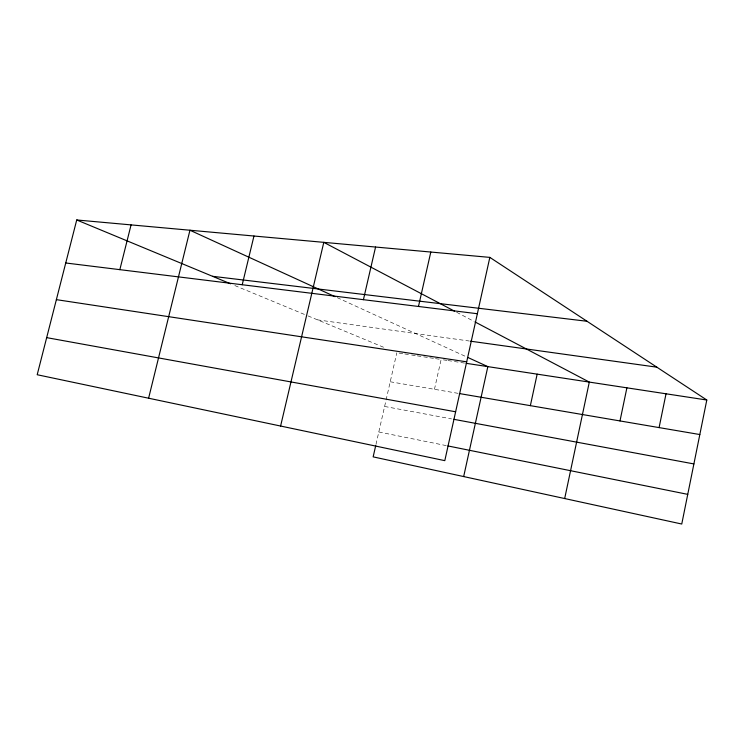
<?xml version="1.0" encoding="UTF-8"?>
<svg xmlns="http://www.w3.org/2000/svg" width="744" height="744" viewBox="0 0 744 744"><rect width="100%" height="100%" fill="white"/><g stroke="black" fill="none" stroke-linecap="round" stroke-linejoin="round"><path stroke-width="0.56" stroke-dasharray="3.72 2.79" d="M434.459 389.307L441.127 359.501L435.445 358.636M375.98 444.428L396.822 352.749M317.539 319.864L469.232 341.012M399.091 353.093L403.639 353.791M404.773 353.958L410.456 354.823M411.59 355L416.138 355.697M417.272 355.865L428.628 357.594M429.772 357.771L434.31 358.469M443.405 359.854L446.828 360.375M447.962 360.542L465.056 363.156M390.228 381.774L458.351 393.381M384.611 406.457L451.515 418.891M378.808 431.985L446.753 445.703M234.834 285.557L306.9 315.447M307.969 315.893L385.141 347.904M337.172 297.637L465.679 356.478M456.649 312.266L474.049 321.427"/><path stroke-width="1.12" d="M489.84 257.387L444.8 460.648L37.2 374.734L76.725 219.973L489.84 257.387L706.8 400.012L681.755 524.027L373.153 456.863L375.729 445.554M659.091 427.595L666.029 393.79M619.994 420.937L626.894 387.829M564.677 498.545L589.304 382.091L475.063 321.966M530.36 405.657L537.159 374.148M463.67 476.56L487.841 366.625L467.79 357.446M418.481 306.463L430.804 252.039M363.416 299.683L375.571 247.036M280.6 426.042L323.798 242.349L454.603 311.197M242.228 284.738L253.964 236.025M148.605 398.217L189.953 230.231L335.079 296.679M119.84 269.654L131.074 224.893M212.533 276.303L587.016 321.269M65.742 262.985L477.36 313.726M470.375 341.171L656.859 367.173M56.377 299.646L466.702 361.835M466.19 363.323L706.8 400.012M459.485 393.576L699.825 434.543M46.677 337.637L455.626 411.785M453.784 419.309L693.892 463.931M447.888 445.935L687.754 494.36M76.725 219.973L230.584 283.789"/></g></svg>
